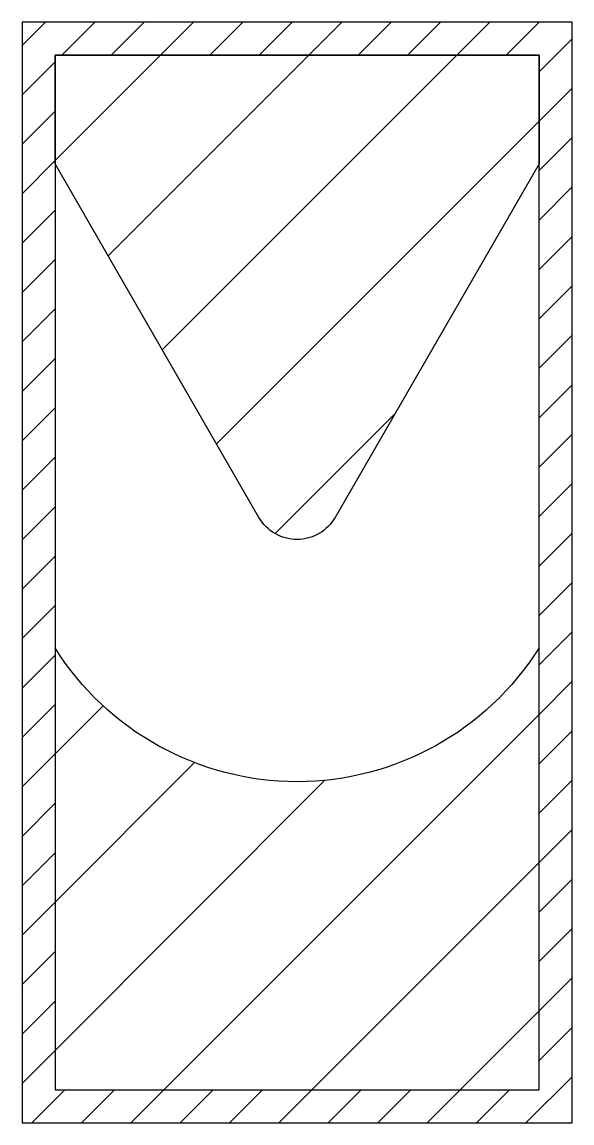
# Model space of a CAD drawing. Extents: x 160 to 210, y 305 to 405.
import ezdxf

# ---------------------------------------------------------------- set-up
doc = ezdxf.new("R2010")
doc.units = 0
doc.header["$LTSCALE"] = 0.5
doc.header["$MEASUREMENT"] = 0
doc.layers.add('CONTORNI', color=7, linetype='CONTINUOUS')

msp = doc.modelspace()

# ---------------------------------------------------------------- hatches: boundary and pattern name
at = {"layer": 'CONTORNI', "linetype": 'CONTINUOUS'}
h = msp.add_hatch(dxfattribs=at)
h.set_pattern_fill('ANSI31', color=256, style=0)
h.set_pattern_definition([(45, (0, 0), (-2.245064030267288, 2.245064030267288), [])])
h.paths.add_polyline_path([(210.4261608318152, 405.0152285321291), (160.4261608318152, 405.0152285321291), (160.4261608318152, 305.0152285321291), (210.4261608318152, 305.0152285321291)])
h.paths.add_polyline_path([(207.4261608318152, 308.0152285321291), (207.4261608318152, 402.0152285321291), (163.4261608318152, 402.0152285321291), (163.4261608318152, 308.0152285321291)], flags=16)
h = msp.add_hatch(dxfattribs=at)
h.set_pattern_fill('ANSI31', color=256, scale=3, style=0)
h.set_pattern_definition([(45, (0, 0), (-6.735192090801863, 6.735192090801865), [])])
edge = h.paths.add_edge_path()
edge.add_line((163.4261608318152, 348.158822071578), (163.4261608318152, 308.0152285321291))
edge.add_line((163.4261608318152, 308.0152285321291), (207.4261608318152, 308.0152285321291))
edge.add_line((207.4261608318152, 308.0152285321291), (207.4261608318152, 348.1588220715826))
edge.add_arc((185.4261608318137, 362.0152285321291), 25.99999999999879, 212.2042275039738, 327.7957724960382, ccw=False)
edge = h.paths.add_edge_path()
edge.add_line((163.4261608318152, 402.0152285321291), (207.4261608318152, 402.0152285321291))
edge.add_line((207.4261608318152, 402.0152285321291), (207.4261608318152, 392.1203462986442))
edge.add_line((207.4261608318152, 392.1203462986442), (188.890262446953, 360.0152285321291))
edge.add_arc((185.4261608318152, 362.0152285321291), 4.000000000000008, 209.9999999999999, 330.0000000000001, ccw=False)
edge.add_line((181.9620592166775, 360.0152285321291), (163.4261608318152, 392.1203462986443))
edge.add_line((163.4261608318152, 392.1203462986443), (163.4261608318152, 402.0152285321291))

# ---------------------------------------------------------------- linework, layer by layer
at = {"layer": 'CONTORNI'}
for points in [[(210.4261608318152, 405.0152285321291), (160.4261608318152, 405.0152285321291), (160.4261608318152, 305.0152285321291), (210.4261608318152, 305.0152285321291)], [(207.4261608318152, 308.0152285321291), (207.4261608318152, 402.0152285321291), (163.4261608318152, 402.0152285321291), (163.4261608318152, 308.0152285321291)]]:
    msp.add_lwpolyline(points, close=True, dxfattribs=at)
for points in [[(163.4261608318152, 402.0152285321291), (207.4261608318152, 402.0152285321291), (207.4261608318152, 392.1203462986442), (188.890262446953, 360.0152285321291, -0.5773502691896281), (181.9620592166775, 360.0152285321291), (163.4261608318152, 392.1203462986443), (163.4261608318152, 402.0152285321291)], [(163.4261608318152, 348.158822071578), (163.4261608318152, 308.0152285321291), (207.4261608318152, 308.0152285321291), (207.4261608318152, 348.1588220715826, -0.5519815245204567)]]:
    msp.add_lwpolyline(points, format="xyb", close=True, dxfattribs=at)

doc.saveas('drawing.dxf')
